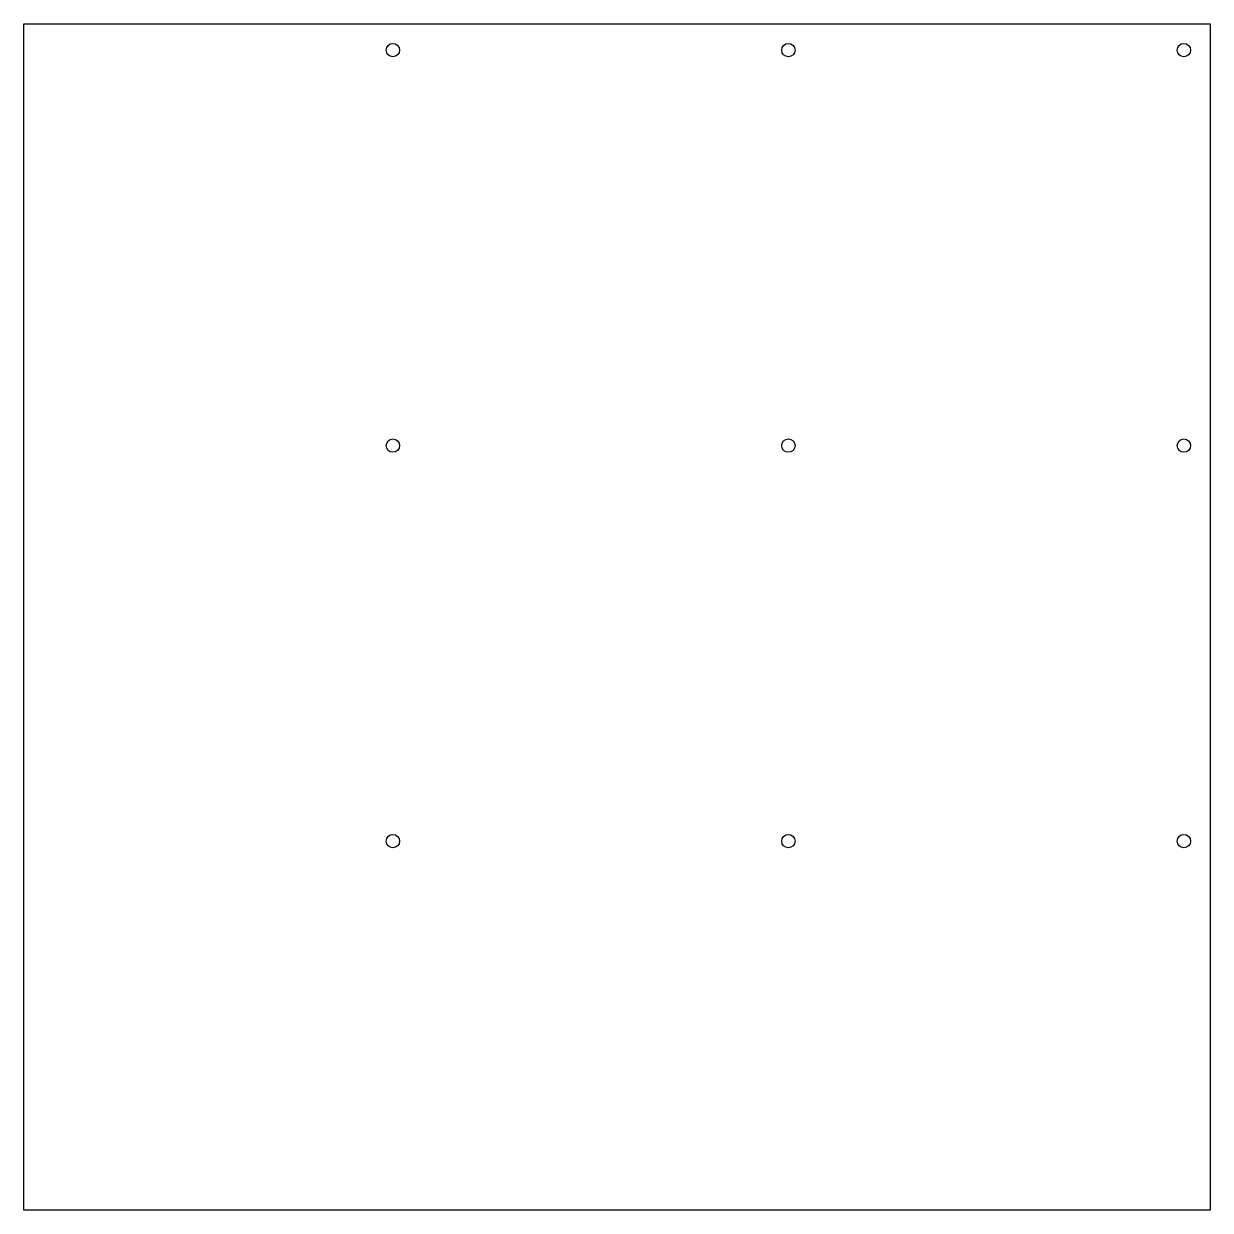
# Model space of a CAD drawing. Header units: millimetres. Extents: x -244 to 296, y -244 to 296.
import ezdxf

# ---------------------------------------------------------------- set-up
doc = ezdxf.new("R2010")
doc.units = ezdxf.units.MM
doc.layers.get('0').update_dxf_attribs({"linetype": 'CONTINUOUS'})

msp = doc.modelspace()

# ---------------------------------------------------------------- linework, layer by layer
msp.add_lwpolyline([(-243.5, 296.5), (296.5, 296.5), (296.5, -243.5), (-243.5, -243.5)], close=True)
for centre in [(-75.5, 284.5), (104.5, 284.5), (284.5, 284.5), (-75.5, 104.5), (104.5, 104.5), (284.5, 104.5), (-75.5, -75.5), (104.5, -75.5), (284.5, -75.5)]:
    msp.add_circle(centre, 3.05)

doc.saveas('drawing.dxf')
